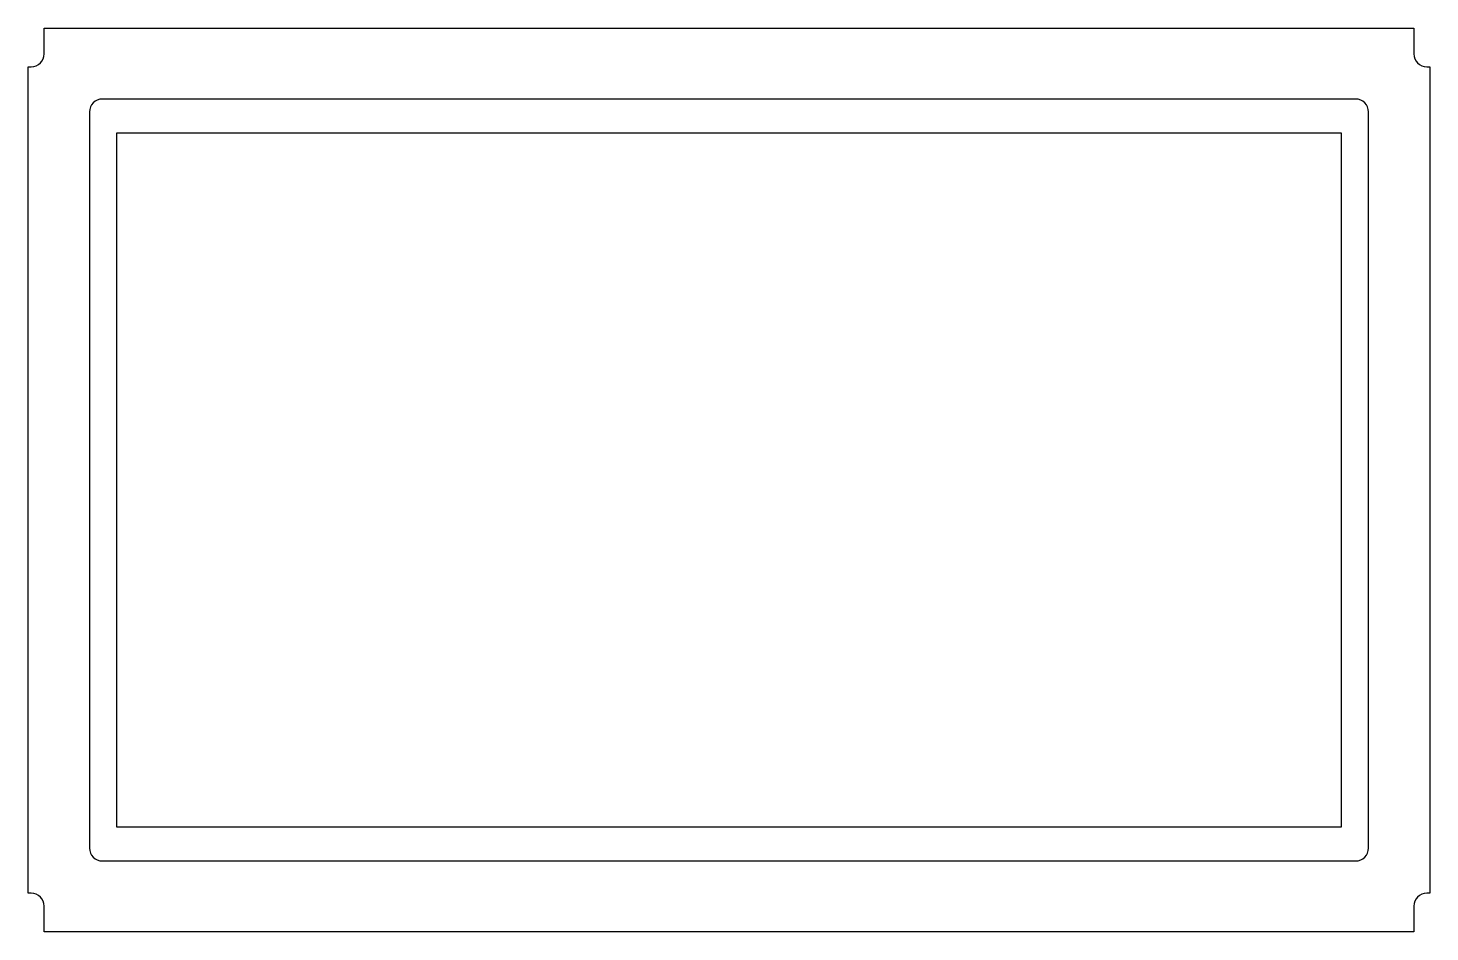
# Model space of a CAD drawing. Header units: inches. Extents: x -13.6 to 13.6, y -8.8 to 8.8.
import ezdxf

# ---------------------------------------------------------------- set-up
doc = ezdxf.new("R2010")
doc.units = ezdxf.units.IN
doc.header["$MEASUREMENT"] = 0

msp = doc.modelspace()

# ---------------------------------------------------------------- linework, layer by layer
at = {"color": 7, "linetype": 'Continuous', "lineweight": 25}
for p, q in [((-13.25, 8.25), (-13.25, 8.75)), ((-13.25, 8.75), (13.25, 8.75)), ((13.25, 8.75), (13.25, 8.25)), ((-13.5625, -8), (-13.5625, 8)), ((-13.5625, 8), (-13.5, 8)), ((13.5, 8), (13.5625, 8)), ((13.5625, 8), (13.5625, -8)), ((12.125, 7.375), (-12.125, 7.375)), ((-12.375, 7.125), (-12.375, -7.125)), ((12.375, -7.125), (12.375, 7.125)), ((-11.84375, -6.71875), (-11.84375, 6.71875)), ((-11.84375, 6.71875), (11.84375, 6.71875)), ((11.84375, 6.71875), (11.84375, -6.71875)), ((11.84375, -6.71875), (-11.84375, -6.71875)), ((-12.125, -7.375), (12.125, -7.375)), ((-13.5, -8), (-13.5625, -8)), ((13.5625, -8), (13.5, -8)), ((-13.25, -8.75), (-13.25, -8.25)), ((13.25, -8.25), (13.25, -8.75)), ((13.25, -8.75), (-13.25, -8.75))]:
    msp.add_line(p, q, dxfattribs=at)
for centre, start, end in [((-13.5, 8.25), 270, 0), ((13.5, 8.25), 180, 270), ((-12.125, 7.125), 90, 180), ((12.125, 7.125), 0, 90), ((-12.125, -7.125), 180, 270), ((12.125, -7.125), 270, 0), ((-13.5, -8.25), 0, 90), ((13.5, -8.25), 90, 180)]:
    msp.add_arc(centre, 0.25, start, end, dxfattribs=at)

doc.saveas('drawing.dxf')
